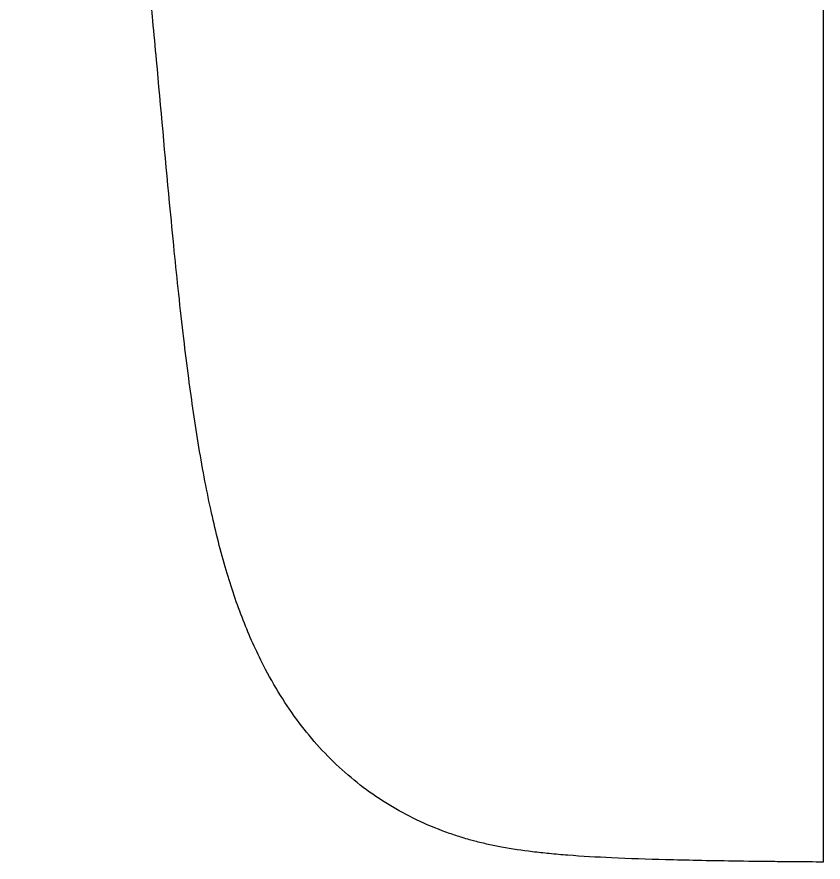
# Model space of a CAD drawing. Header units: millimetres. Extents: x 0 to 1863, y -681 to 0.
# Drawn here: x 1381.2 to 1508.9, y -267.8 to -133.9 of the extents above; entities that cross this region are included whole.
import ezdxf

# ---------------------------------------------------------------- set-up
doc = ezdxf.new("R2010")
doc.units = ezdxf.units.MM
doc.header["$MEASUREMENT"] = 0
doc.layers.add('Make2D$visible$lines', color=178, linetype='Continuous', true_color=0x000000)

msp = doc.modelspace()

# ---------------------------------------------------------------- linework, layer by layer
at = {"layer": 'Make2D$visible$lines'}
msp.add_line((1508.87, -56.39), (1508.87, -267.78), dxfattribs=at)
msp.add_open_spline([(1508.87, -267.78), (1507.39, -267.77), (1504.84, -267.75), (1500.09, -267.7), (1494.93, -267.64), (1489.17, -267.54), (1482.74, -267.39), (1475.9, -267.17), (1469.76, -266.82), (1465.6, -266.46), (1462.1, -266.08), (1458.86, -265.61), (1455.82, -264.99), (1454.14, -264.59), (1452.78, -264.22), (1451.45, -263.82), (1448.79, -262.95), (1445.05, -261.43), (1440.64, -259.11), (1436.5, -256.38), (1432.64, -253.22), (1429.08, -249.66), (1425.82, -245.7), (1422.85, -241.36), (1419.81, -235.97), (1416.86, -229.36), (1414.14, -221.27), (1412.29, -213.86), (1410.95, -207.34), (1409.69, -200.21), (1408.6, -192.68), (1407.59, -184.57), (1406.84, -177.86), (1406.1, -170.69), (1404.9, -158.36), (1403.83, -146.19), (1402.78, -134.95), (1402.27, -129.79), (1401.88, -126.19), (1401.58, -123.65), (1401.34, -121.73), (1401.03, -119.63), (1400.64, -117.52), (1400.14, -115.51), (1399.59, -113.91), (1398.97, -112.64), (1398.47, -111.79), (1397.92, -111.02), (1397.29, -110.3), (1396.58, -109.63), (1395.45, -108.73), (1394.1, -107.94), (1392.53, -107.21), (1390.69, -106.49), (1388.52, -105.79), (1386.42, -105.22), (1385.14, -104.89), (1384.34, -104.69), (1383.89, -104.58), (1383.6, -104.51), (1383.54, -104.49), (1383.47, -104.47), (1383.27, -104.41), (1382.92, -104.28), (1382.35, -103.95), (1381.89, -103.5), (1381.58, -103.03), (1381.42, -102.7), (1381.3, -102.35), (1381.23, -102), (1381.21, -101.73), (1381.21, -97.95), (1381.21, -80.07), (1381.21, -62.18), (1381.21, -47.56), (1381.29, -46.68), (1381.71, -45.39), (1382.49, -44.13), (1383.57, -43.1), (1385.04, -42.26), (1386.35, -41.95), (1387.21, -41.92), (1389.14, -41.92), (1390.95, -41.92), (1392.72, -41.92)], degree=3, knots=[0, 0, 0, 0, 4.451174, 7.657808, 14.245391, 19.941051, 24.934648, 33.539826, 40.457535, 43.396955, 46.065992, 51.024901, 53.21572, 55.3685, 56.211121, 57.430602, 59.535939, 64.595052, 69.539698, 74.46718, 79.439825, 84.478967, 89.558347, 94.820361, 100.253034, 108.107726, 116.494508, 125.840039, 130.992945, 136.464823, 147.549462, 153.835412, 160.973742, 167.791988, 175.462118, 198.152127, 204.437288, 209.337843, 213.705997, 215.304307, 217.009263, 219.51394, 221.647119, 223.461921, 225.709109, 226.728894, 227.698264, 228.643129, 229.592779, 230.571846, 231.55532, 233.912965, 235.258982, 236.742589, 239.841464, 242.081269, 243.27898, 243.822221, 244.554296, 244.665992, 244.699826, 244.750557, 244.878953, 245.337946, 245.87636, 246.840953, 247.215156, 247.589188, 247.935406, 248.308508, 248.678089, 248.732997, 259.641421, 302.336198, 302.399436, 303.504664, 304.95122, 306.454546, 307.910617, 309.37732, 311.51644, 311.894474, 311.967463, 317.30256, 317.30256, 317.30256, 317.30256], dxfattribs=at)

doc.saveas('drawing.dxf')
